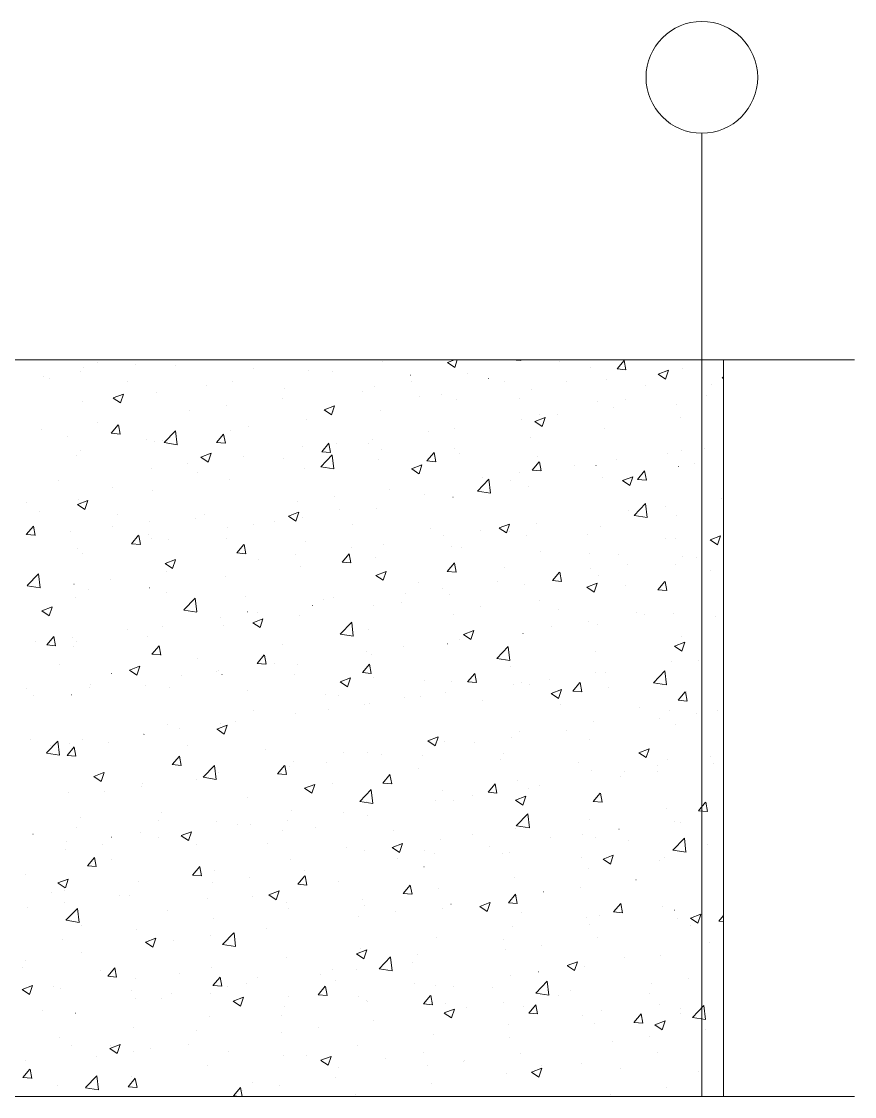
# Model space of a CAD drawing. Header units: centimetres. Extents: x -16179 to 12840, y -10704 to 3856.
# Drawn here: x 9286.9 to 9575.3, y -5198.5 to -4826.5 of the extents above; entities that cross this region are included whole.
import ezdxf

# ---------------------------------------------------------------- set-up
doc = ezdxf.new("R2010")
doc.units = ezdxf.units.CM
doc.header["$MEASUREMENT"] = 0
for name, color, linetype, lineweight in [('A-ANNO-SYMB_Num_Penna__3_Num_Penna__3_Num_Penna__3_Num_Penna__3_Num_Penna__3_Num_Penna__3_Num_Penna__3_Num_Penna__3_Num_Penna__3_Num_Penna__3', 3, 'Continuous', 18), ('A-ELEV-PATT_Num_Penna__8_Num_Penna__8_Num_Penna__8_Num_Penna__8_Num_Penna__8_Num_Penna__8_Num_Penna__8_Num_Penna__8_Num_Penna__8_Num_Penna__8', 8, 'Continuous', 18), ('AA - linee quote_Num_Penna__3_Num_Penna__3_Num_Penna__3_Num_Penna__3_Num_Penna__3_Num_Penna__3_Num_Penna__3_Num_Penna__3_Num_Penna__3_Num_Penna__3', 3, 'Continuous', 18), ('AA - pareti sezionate_Num_Penna__7_Num_Penna__7_Num_Penna__7_Num_Penna__7_Num_Penna__7_Num_Penna__7_Num_Penna__7_Num_Penna__7_Num_Penna__7_Num_Penna__7', 7, 'Continuous', 18), ('AA pareti non sezionate_Num_Penna__2_Num_Penna__2_Num_Penna__2_Num_Penna__2_Num_Penna__2_Num_Penna__2_Num_Penna__2_Num_Penna__2_Num_Penna__2_Num_Penna__2', 2, 'Continuous', 18)]:
    doc.layers.add(name, color=color, linetype=linetype, lineweight=lineweight)

msp = doc.modelspace()

# ---------------------------------------------------------------- linework, layer by layer
at = {"layer": 'A-ANNO-SYMB_Num_Penna__3_Num_Penna__3_Num_Penna__3_Num_Penna__3_Num_Penna__3_Num_Penna__3_Num_Penna__3_Num_Penna__3_Num_Penna__3_Num_Penna__3', "color": 3, "linetype": 'Continuous', "lineweight": 18}
for p, q in [((9529.92, -4943.55), (9529.92, -4943.55)), ((9529.92, -5178.54), (9529.92, -5178.54))]:
    msp.add_line(p, q, dxfattribs=at)
at = {"layer": 'A-ELEV-PATT_Num_Penna__8_Num_Penna__8_Num_Penna__8_Num_Penna__8_Num_Penna__8_Num_Penna__8_Num_Penna__8_Num_Penna__8_Num_Penna__8_Num_Penna__8', "color": 8, "linetype": 'Continuous', "lineweight": 18}
for p, q in [((9308.18, -4946.36), (9308.18, -4946.36)), ((9313.03, -4944.36), (9313.04, -4944.36)), ((9326.43, -4945.27), (9326.43, -4945.27)), ((9340.15, -4945.5), (9340.15, -4945.5)), ((9367.27, -4946.65), (9367.27, -4946.65)), ((9411.74, -4944.19), (9411.75, -4944.19)), ((9434.32, -4944.49), (9436.78, -4943.55)), ((9434.33, -4944.51), (9436.86, -4946.21)), ((9436.87, -4946.21), (9437.76, -4943.55)), ((9456.64, -4943.56), (9456.65, -4943.55)), ((9456.65, -4943.57), (9459.68, -4943.83)), ((9459.72, -4943.85), (9459.67, -4943.55)), ((9473.22, -4944.22), (9473.23, -4944.22)), ((9483.84, -4946.16), (9483.84, -4946.16)), ((9493.08, -4946.75), (9495.53, -4943.83)), ((9493.08, -4946.75), (9496.12, -4947.02)), ((9496.16, -4947.03), (9495.57, -4943.85)), ((9515.64, -4946.66), (9515.64, -4946.66)), ((9294.47, -4949.48), (9294.47, -4949.48)), ((9296.62, -4950.03), (9296.63, -4950.03)), ((9307.19, -4947.81), (9307.19, -4947.81)), ((9386.08, -4947.45), (9386.09, -4947.45)), ((9394.39, -4947.79), (9394.39, -4947.79)), ((9421.5, -4948.94), (9421.51, -4948.94)), ((9441.14, -4948.45), (9441.15, -4948.45)), ((9448.62, -4950.08), (9448.63, -4950.08)), ((9489.25, -4950.47), (9489.26, -4950.47)), ((9507.33, -4948.56), (9510.89, -4947.2)), ((9507.34, -4948.58), (9509.87, -4950.28)), ((9509.87, -4950.28), (9510.9, -4947.21)), ((9529.51, -4949.94), (9529.92, -4949.46)), ((9529.52, -4949.94), (9529.92, -4949.98)), ((9323.74, -4951.18), (9323.75, -4951.18)), ((9350.86, -4952.33), (9350.87, -4952.33)), ((9360, -4951.02), (9360.01, -4951.02)), ((9377.98, -4953.47), (9377.98, -4953.47)), ((9409.18, -4952.66), (9409.19, -4952.66)), ((9421.9, -4950.98), (9421.91, -4950.98)), ((9454.21, -4951.24), (9454.22, -4951.24)), ((9463.59, -4953.72), (9463.6, -4953.72)), ((9475.74, -4951.23), (9475.74, -4951.23)), ((9502.86, -4952.38), (9502.86, -4952.38)), ((9525.63, -4952.22), (9525.64, -4952.22)), ((9318.63, -4956.81), (9322.19, -4955.44)), ((9318.64, -4956.82), (9321.17, -4958.53)), ((9321.18, -4958.53), (9322.21, -4955.46)), ((9333.62, -4954.83), (9333.62, -4954.83)), ((9377.1, -4956.88), (9377.11, -4956.88)), ((9405.1, -4954.62), (9405.1, -4954.62)), ((9424.58, -4956.33), (9424.59, -4956.33)), ((9432.21, -4955.76), (9432.22, -4955.76)), ((9437.51, -4957.3), (9437.51, -4957.3)), ((9459.33, -4956.91), (9459.34, -4956.91)), ((9496.01, -4957.31), (9496.01, -4957.31)), ((9523.9, -4955.83), (9523.9, -4955.83)), ((9307.96, -4958.08), (9307.96, -4958.08)), ((9345.14, -4961.09), (9345.15, -4961.09)), ((9357.86, -4959.41), (9357.87, -4959.41)), ((9391.64, -4960.88), (9395.2, -4959.51)), ((9391.65, -4960.89), (9394.18, -4962.6)), ((9394.18, -4962.6), (9395.21, -4959.53)), ((9394.96, -4961.41), (9394.96, -4961.41)), ((9411.13, -4961.1), (9411.13, -4961.1)), ((9486.45, -4958.05), (9486.46, -4958.05)), ((9491.82, -4960.05), (9491.82, -4960.05)), ((9513.57, -4959.2), (9513.57, -4959.2)), ((9313.06, -4965.31), (9313.07, -4965.31)), ((9385.47, -4964.36), (9385.47, -4964.36)), ((9459.86, -4964.26), (9459.86, -4964.26)), ((9464.65, -4964.95), (9468.2, -4963.58)), ((9464.66, -4964.96), (9467.18, -4966.67)), ((9466.38, -4962.39), (9466.39, -4962.39)), ((9467.19, -4966.66), (9468.22, -4963.6)), ((9472.58, -4962.59), (9472.58, -4962.59)), ((9515.02, -4963.57), (9515.02, -4963.57)), ((9293.82, -4967.84), (9293.83, -4967.84)), ((9317.94, -4969.02), (9320.39, -4966.1)), ((9317.95, -4969.03), (9320.99, -4969.29)), ((9321.02, -4969.31), (9320.44, -4966.12)), ((9336.29, -4972.25), (9340.25, -4968.12)), ((9340.81, -4972.96), (9340.25, -4968.13)), ((9359.38, -4967.93), (9359.39, -4967.93)), ((9365.33, -4966.5), (9365.34, -4966.5)), ((9427.78, -4968.48), (9427.78, -4968.48)), ((9436.76, -4967.48), (9436.76, -4967.48)), ((9488.63, -4967.38), (9488.64, -4967.38)), ((9302.92, -4970.18), (9302.93, -4970.18)), ((9330.04, -4971.32), (9330.05, -4971.32)), ((9333, -4971.74), (9333, -4971.74)), ((9335.71, -4971.58), (9335.71, -4971.58)), ((9336.3, -4972.26), (9340.82, -4972.96)), ((9354.38, -4972.21), (9356.83, -4969.29)), ((9354.39, -4972.21), (9357.42, -4972.48)), ((9357.46, -4972.49), (9356.87, -4969.31)), ((9357.16, -4972.47), (9357.17, -4972.47)), ((9390.82, -4975.4), (9393.26, -4972.48)), ((9393.9, -4975.68), (9393.31, -4972.5)), ((9395.82, -4972.69), (9395.82, -4972.69)), ((9407.13, -4972.57), (9407.14, -4972.57)), ((9408.54, -4971.02), (9408.54, -4971.02)), ((9462.97, -4970.63), (9462.98, -4970.63)), ((9307.34, -4974.99), (9307.34, -4974.99)), ((9348.96, -4977.26), (9352.51, -4975.9)), ((9351.5, -4978.98), (9352.53, -4975.91)), ((9384.28, -4973.62), (9384.28, -4973.62)), ((9390.51, -4980.65), (9394.46, -4976.53)), ((9390.82, -4975.4), (9393.86, -4975.67)), ((9395.03, -4981.37), (9394.47, -4976.54)), ((9411.4, -4974.76), (9411.4, -4974.76)), ((9427.25, -4978.59), (9429.7, -4975.67)), ((9430.34, -4978.87), (9429.75, -4975.68)), ((9436.89, -4974.21), (9436.9, -4974.21)), ((9438.52, -4975.91), (9438.52, -4975.91)), ((9510.54, -4975.87), (9510.54, -4975.87)), ((9515.41, -4975.09), (9515.41, -4975.09)), ((9523.25, -4974.19), (9523.26, -4974.19)), ((9306.08, -4976.67), (9306.09, -4976.67)), ((9344.5, -4979.45), (9344.5, -4979.45)), ((9348.97, -4977.28), (9351.49, -4978.98)), ((9363.74, -4976.92), (9363.74, -4976.92)), ((9377.51, -4977.65), (9377.51, -4977.65)), ((9410.51, -4978.02), (9410.51, -4978.02)), ((9421.96, -4981.33), (9425.52, -4979.97)), ((9424.51, -4983.05), (9425.54, -4979.98)), ((9427.26, -4978.59), (9430.3, -4978.86)), ((9463.69, -4981.77), (9466.14, -4978.85)), ((9465.63, -4977.05), (9465.64, -4977.05)), ((9466.77, -4982.06), (9466.18, -4978.87)), ((9478.45, -4980.09), (9478.46, -4980.09)), ((9485.78, -4980.17), (9485.79, -4980.17)), ((9492.75, -4978.2), (9492.76, -4978.2)), ((9519.87, -4979.34), (9519.87, -4979.34)), ((9331.78, -4981.12), (9331.79, -4981.12)), ((9347.88, -4982.74), (9347.88, -4982.74)), ((9384.85, -4981.27), (9384.85, -4981.27)), ((9390.52, -4980.67), (9395.03, -4981.37)), ((9421.97, -4981.35), (9424.5, -4983.05)), ((9459.21, -4982.62), (9459.22, -4982.62)), ((9463.7, -4981.78), (9466.73, -4982.04)), ((9500.13, -4984.96), (9502.58, -4982.04)), ((9503.21, -4985.25), (9502.62, -4982.06)), ((9514.4, -4980.48), (9514.41, -4980.48)), ((9299.7, -4985.35), (9299.7, -4985.35)), ((9358.77, -4984.84), (9358.77, -4984.84)), ((9444.72, -4989.06), (9448.68, -4984.94)), ((9446.5, -4984.3), (9446.5, -4984.3)), ((9449.24, -4989.78), (9448.68, -4984.95)), ((9456.16, -4985.26), (9456.16, -4985.26)), ((9462.36, -4987.54), (9462.36, -4987.54)), ((9488.02, -4984.29), (9488.02, -4984.29)), ((9494.97, -4985.4), (9498.53, -4984.03)), ((9494.98, -4985.41), (9497.51, -4987.12)), ((9497.51, -4987.12), (9498.54, -4984.05)), ((9500.13, -4984.97), (9503.17, -4985.23)), ((9318.25, -4987.82), (9318.26, -4987.82)), ((9332.38, -4988.65), (9332.39, -4988.65)), ((9395.17, -4991.05), (9395.18, -4991.05)), ((9414.41, -4988.52), (9414.42, -4988.52)), ((9426.53, -4990.34), (9426.54, -4990.34)), ((9436.27, -4991.12), (9436.28, -4991.12)), ((9444.73, -4989.08), (9449.25, -4989.78)), ((9288.63, -4992.91), (9288.63, -4992.91)), ((9306.27, -4993.65), (9309.83, -4992.28)), ((9306.28, -4993.66), (9308.81, -4995.37)), ((9306.72, -4991.9), (9306.73, -4991.9)), ((9308.82, -4995.37), (9309.85, -4992.3)), ((9382.46, -4992.73), (9382.46, -4992.73)), ((9409.89, -4994.93), (9409.89, -4994.93)), ((9498.94, -4997.47), (9502.9, -4993.35)), ((9503.46, -4998.18), (9502.9, -4993.36)), ((9509.89, -4994.23), (9509.89, -4994.23)), ((9529.13, -4991.69), (9529.13, -4991.69)), ((9293.03, -4996.14), (9293.04, -4996.14)), ((9320.15, -4997.28), (9320.16, -4997.28)), ((9347.27, -4998.43), (9347.27, -4998.43)), ((9350.37, -4996.95), (9350.38, -4996.95)), ((9379.28, -4997.72), (9382.84, -4996.35)), ((9379.29, -4997.73), (9381.82, -4999.43)), ((9381.82, -4999.43), (9382.85, -4996.36)), ((9384.23, -4998.18), (9384.24, -4998.18)), ((9396.91, -4995.43), (9396.91, -4995.43)), ((9497.17, -4995.9), (9497.18, -4995.9)), ((9498.95, -4997.49), (9503.47, -4998.19)), ((9513.78, -4997.39), (9513.79, -4997.39)), ((9288.55, -5004.05), (9291, -5001.13)), ((9291.64, -5004.33), (9291.05, -5001.14)), ((9318.42, -5001.16), (9318.42, -5001.16)), ((9331.13, -4999.48), (9331.14, -4999.48)), ((9358.15, -5001.76), (9358.15, -5001.76)), ((9367.28, -5000.51), (9367.29, -5000.51)), ((9374.39, -4999.57), (9374.39, -4999.57)), ((9401.5, -5000.72), (9401.51, -5000.72)), ((9428.62, -5001.87), (9428.63, -5001.87)), ((9452.29, -5001.78), (9455.84, -5000.42)), ((9452.3, -5001.8), (9454.82, -5003.5)), ((9454.83, -5003.5), (9455.86, -5000.43)), ((9465.09, -5000.13), (9465.09, -5000.13)), ((9487.4, -5001.2), (9487.4, -5001.2)), ((9288.56, -5004.05), (9291.6, -5004.32)), ((9303.74, -5002.96), (9303.75, -5002.96)), ((9324.99, -5007.23), (9327.44, -5004.31)), ((9328.07, -5007.52), (9327.49, -5004.33)), ((9330.86, -5004.11), (9330.87, -5004.11)), ((9331.76, -5005.56), (9331.77, -5005.56)), ((9337.65, -5005.6), (9337.66, -5005.6)), ((9357.98, -5005.25), (9357.98, -5005.25)), ((9433.13, -5004.33), (9433.14, -5004.33)), ((9445.85, -5002.66), (9445.85, -5002.66)), ((9455.74, -5003.01), (9455.75, -5003.01)), ((9461.74, -5004.45), (9461.74, -5004.45)), ((9482.86, -5004.16), (9482.86, -5004.16)), ((9509.98, -5005.3), (9509.98, -5005.3)), ((9513.31, -5005.4), (9513.32, -5005.4)), ((9525.29, -5005.85), (9528.85, -5004.49)), ((9525.3, -5005.87), (9527.83, -5007.57)), ((9527.84, -5007.57), (9528.87, -5004.5)), ((9306.1, -5008.82), (9306.11, -5008.82)), ((9325, -5007.24), (9328.03, -5007.5)), ((9361.43, -5010.42), (9363.88, -5007.5)), ((9364.51, -5010.7), (9363.92, -5007.52)), ((9385.1, -5006.4), (9385.1, -5006.4)), ((9401.05, -5008.56), (9401.05, -5008.56)), ((9412.22, -5007.54), (9412.22, -5007.54)), ((9435.66, -5008.03), (9435.66, -5008.03)), ((9439.33, -5008.69), (9439.34, -5008.69)), ((9466.45, -5009.83), (9466.46, -5009.83)), ((9308.03, -5010.68), (9308.03, -5010.68)), ((9336.6, -5014.1), (9340.15, -5012.74)), ((9339.14, -5015.82), (9340.17, -5012.75)), ((9361.43, -5010.43), (9364.47, -5010.69)), ((9369.09, -5012.76), (9369.1, -5012.76)), ((9381.81, -5011.09), (9381.81, -5011.09)), ((9397.86, -5013.61), (9400.31, -5010.69)), ((9397.87, -5013.61), (9400.91, -5013.88)), ((9400.95, -5013.89), (9400.36, -5010.71)), ((9409.27, -5011.84), (9409.28, -5011.84)), ((9483.69, -5010.48), (9483.69, -5010.48)), ((9493.57, -5010.98), (9493.58, -5010.98)), ((9515.76, -5011.73), (9515.77, -5011.73)), ((9520.69, -5012.13), (9520.69, -5012.13)), ((9336.61, -5014.11), (9339.13, -5015.82)), ((9337.01, -5016.99), (9337.01, -5016.99)), ((9383.61, -5015.09), (9383.62, -5015.09)), ((9409.6, -5018.17), (9413.16, -5016.8)), ((9412.15, -5019.89), (9413.18, -5016.82)), ((9434.3, -5016.8), (9436.75, -5013.88)), ((9434.31, -5016.8), (9437.34, -5017.07)), ((9437.38, -5017.08), (9436.8, -5013.9)), ((9454.06, -5015.57), (9454.07, -5015.57)), ((9470.74, -5019.98), (9473.19, -5017.07)), ((9473.82, -5020.27), (9473.23, -5017.08)), ((9483.81, -5015.94), (9483.81, -5015.94)), ((9496.52, -5014.26), (9496.53, -5014.26)), ((9513.17, -5014.3), (9513.17, -5014.3)), ((9525.48, -5016.55), (9525.49, -5016.55)), ((9288.81, -5021.73), (9292.77, -5017.61)), ((9293.33, -5022.44), (9292.77, -5017.62)), ((9317.77, -5019.52), (9317.77, -5019.52)), ((9357.53, -5018.67), (9357.53, -5018.67)), ((9409.61, -5018.18), (9412.14, -5019.89)), ((9424.43, -5020.65), (9424.44, -5020.65)), ((9451.72, -5020.16), (9451.73, -5020.16)), ((9470.74, -5019.99), (9473.78, -5020.26)), ((9482.61, -5022.24), (9486.17, -5020.87)), ((9485.15, -5023.96), (9486.18, -5020.89)), ((9486.78, -5018.11), (9486.79, -5018.11)), ((9507.17, -5023.17), (9509.62, -5020.25)), ((9510.26, -5023.46), (9509.67, -5020.27)), ((9288.82, -5021.75), (9293.34, -5022.45)), ((9305.05, -5021.19), (9305.06, -5021.19)), ((9310.04, -5023.1), (9310.05, -5023.1)), ((9331.14, -5022.47), (9331.15, -5022.47)), ((9337.16, -5024.25), (9337.17, -5024.25)), ((9419.77, -5024.37), (9419.77, -5024.37)), ((9432.48, -5022.69), (9432.49, -5022.69)), ((9461.12, -5021.36), (9461.13, -5021.36)), ((9482.62, -5022.25), (9485.15, -5023.96)), ((9495.86, -5021.64), (9495.86, -5021.64)), ((9507.18, -5023.18), (9510.22, -5023.44)), ((9305.49, -5025.73), (9305.49, -5025.73)), ((9343.03, -5030.14), (9346.98, -5026.02)), ((9347.55, -5030.85), (9346.99, -5026.03)), ((9364.28, -5025.4), (9364.28, -5025.4)), ((9387.68, -5028.59), (9387.69, -5028.59)), ((9391.4, -5026.54), (9391.4, -5026.54)), ((9394.81, -5025.74), (9394.81, -5025.74)), ((9418.52, -5027.69), (9418.52, -5027.69)), ((9435.04, -5024.94), (9435.04, -5024.94)), ((9466.23, -5026.72), (9466.24, -5026.72)), ((9293.91, -5030.49), (9297.47, -5029.12)), ((9293.92, -5030.5), (9296.45, -5032.2)), ((9296.46, -5032.2), (9297.49, -5029.13)), ((9343.04, -5030.16), (9347.55, -5030.86)), ((9365.18, -5030.82), (9365.19, -5030.82)), ((9368.45, -5031.13), (9368.45, -5031.13)), ((9382.99, -5032), (9383, -5032)), ((9408.65, -5028.75), (9408.66, -5028.75)), ((9436.61, -5031.81), (9436.61, -5031.81)), ((9445.63, -5028.83), (9445.64, -5028.83)), ((9472.75, -5029.98), (9472.76, -5029.98)), ((9499.87, -5031.12), (9499.88, -5031.12)), ((9502.4, -5031.77), (9502.41, -5031.77)), ((9512.55, -5031.21), (9512.55, -5031.21)), ((9526.99, -5032.27), (9526.99, -5032.27)), ((9335.56, -5035.91), (9335.56, -5035.91)), ((9355.73, -5032.8), (9355.73, -5032.8)), ((9356.91, -5035.58), (9356.92, -5035.58)), ((9366.92, -5034.55), (9370.48, -5033.19)), ((9366.93, -5034.57), (9369.46, -5036.27)), ((9369.46, -5036.27), (9370.49, -5033.2)), ((9397.24, -5038.55), (9401.2, -5034.42)), ((9401.76, -5039.26), (9401.2, -5034.44)), ((9470.44, -5035.97), (9470.45, -5035.97)), ((9483.16, -5034.3), (9483.17, -5034.3)), ((9486.16, -5035.02), (9486.17, -5035.02)), ((9295.6, -5042.26), (9298.05, -5039.34)), ((9298.68, -5042.54), (9298.1, -5039.36)), ((9304.41, -5039.56), (9304.41, -5039.56)), ((9323.65, -5037.02), (9323.65, -5037.02)), ((9330.53, -5039.39), (9330.53, -5039.39)), ((9397.25, -5038.56), (9401.77, -5039.27)), ((9406.98, -5036.89), (9406.99, -5036.89)), ((9439.93, -5038.62), (9443.48, -5037.26)), ((9439.94, -5038.64), (9442.46, -5040.34)), ((9442.47, -5040.34), (9443.5, -5037.27)), ((9460.5, -5038.27), (9460.51, -5038.27)), ((9515.26, -5039.41), (9515.26, -5039.41)), ((9291.69, -5041.23), (9291.69, -5041.23)), ((9295.61, -5042.26), (9298.65, -5042.53)), ((9304.87, -5042.64), (9304.87, -5042.64)), ((9305.93, -5040.99), (9305.94, -5040.99)), ((9332.04, -5045.44), (9334.49, -5042.53)), ((9335.12, -5045.73), (9334.53, -5042.54)), ((9377.36, -5041.98), (9377.36, -5041.98)), ((9419.12, -5042.73), (9419.13, -5042.73)), ((9434.42, -5041.85), (9434.43, -5041.85)), ((9438.36, -5040.2), (9438.37, -5040.2)), ((9451.46, -5046.96), (9455.42, -5042.83)), ((9455.98, -5047.67), (9455.42, -5042.85)), ((9512.93, -5042.69), (9516.49, -5041.33)), ((9512.94, -5042.7), (9515.47, -5044.41)), ((9515.47, -5044.41), (9516.5, -5041.34)), ((9332.05, -5045.45), (9335.08, -5045.72)), ((9347.73, -5047.06), (9347.73, -5047.06)), ((9368.48, -5048.63), (9370.92, -5045.71)), ((9371.56, -5048.92), (9370.97, -5045.73)), ((9406.4, -5044.41), (9406.41, -5044.41)), ((9408.04, -5045.66), (9408.04, -5045.66)), ((9451.47, -5046.97), (9455.99, -5047.67)), ((9485.63, -5044.5), (9485.64, -5044.5)), ((9300.15, -5049.06), (9300.16, -5049.06)), ((9324.24, -5050.94), (9327.79, -5049.57)), ((9326.78, -5052.66), (9327.81, -5049.59)), ((9327.27, -5050.21), (9327.27, -5050.21)), ((9368.48, -5048.64), (9371.52, -5048.9)), ((9374.32, -5048.63), (9374.33, -5048.63)), ((9382.38, -5048.91), (9382.38, -5048.91)), ((9404.91, -5051.82), (9407.36, -5048.9)), ((9407.99, -5052.1), (9407.41, -5048.92)), ((9456.01, -5049.59), (9456.01, -5049.59)), ((9511.93, -5048.12), (9511.94, -5048.12)), ((9521.12, -5047.58), (9521.12, -5047.58)), ((9318.1, -5052.15), (9318.11, -5052.15)), ((9324.25, -5050.95), (9326.77, -5052.66)), ((9342.36, -5052.84), (9342.37, -5052.84)), ((9354.39, -5051.35), (9354.39, -5051.35)), ((9355.08, -5051.16), (9355.09, -5051.16)), ((9356.29, -5052.49), (9356.3, -5052.49)), ((9381.51, -5052.5), (9381.51, -5052.5)), ((9397.24, -5055.01), (9400.8, -5053.64)), ((9399.79, -5056.72), (9400.82, -5053.65)), ((9404.92, -5051.83), (9407.96, -5052.09)), ((9408.62, -5053.65), (9408.63, -5053.65)), ((9441.35, -5055.01), (9443.8, -5052.09)), ((9444.43, -5055.29), (9443.84, -5052.11)), ((9469.8, -5054.34), (9469.8, -5054.34)), ((9485.55, -5051.93), (9485.55, -5051.93)), ((9489.04, -5051.8), (9489.04, -5051.8)), ((9505.67, -5055.37), (9509.63, -5051.24)), ((9510.19, -5056.08), (9509.63, -5051.25)), ((9288.48, -5057.23), (9288.48, -5057.23)), ((9310.28, -5057.06), (9310.29, -5057.06)), ((9310.86, -5055.89), (9310.87, -5055.89)), ((9329.91, -5056.3), (9329.91, -5056.3)), ((9337.98, -5057.03), (9337.99, -5057.03)), ((9365.1, -5058.18), (9365.1, -5058.18)), ((9397.25, -5055.02), (9399.78, -5056.72)), ((9426.38, -5054.67), (9426.39, -5054.67)), ((9435.74, -5054.79), (9435.75, -5054.79)), ((9441.36, -5055.01), (9444.39, -5055.28)), ((9457.08, -5056.01), (9457.08, -5056.01)), ((9459.89, -5055.18), (9459.89, -5055.18)), ((9462.86, -5055.94), (9462.87, -5055.94)), ((9470.25, -5059.08), (9473.8, -5057.71)), ((9472.79, -5060.79), (9473.82, -5057.72)), ((9477.79, -5058.2), (9480.24, -5055.28)), ((9477.79, -5058.2), (9480.83, -5058.47)), ((9480.87, -5058.48), (9480.28, -5055.3)), ((9489.98, -5057.08), (9489.98, -5057.08)), ((9505.68, -5055.38), (9510.2, -5056.08)), ((9517.1, -5058.23), (9517.1, -5058.23)), ((9291.04, -5059.59), (9291.05, -5059.59)), ((9304.25, -5059.55), (9304.26, -5059.55)), ((9392.22, -5059.32), (9392.22, -5059.32)), ((9396.76, -5059.76), (9396.76, -5059.76)), ((9419.33, -5060.47), (9419.34, -5060.47)), ((9425, -5060.23), (9425, -5060.23)), ((9433.8, -5058.76), (9433.81, -5058.76)), ((9446.45, -5061.62), (9446.46, -5061.62)), ((9470.26, -5059.09), (9472.79, -5060.79)), ((9514.22, -5061.38), (9516.67, -5058.46)), ((9514.23, -5061.39), (9517.27, -5061.65)), ((9517.31, -5061.67), (9516.72, -5058.48)), ((9367.13, -5064.84), (9367.14, -5064.84)), ((9393.04, -5064.44), (9393.04, -5064.44)), ((9405.76, -5062.77), (9405.76, -5062.77)), ((9407.42, -5062.57), (9407.42, -5062.57)), ((9473.57, -5062.76), (9473.58, -5062.76)), ((9500.69, -5063.91), (9500.69, -5063.91)), ((9511.31, -5065.03), (9511.32, -5065.03)), ((9527.81, -5065.05), (9527.81, -5065.05)), ((9355.68, -5069.4), (9355.68, -5069.4)), ((9360.96, -5068.67), (9360.96, -5068.67)), ((9381.76, -5065.82), (9381.76, -5065.82)), ((9484.93, -5068.84), (9484.93, -5068.84)), ((9507.76, -5067.62), (9507.76, -5067.62)), ((9520.47, -5065.94), (9520.48, -5065.94)), ((9329, -5072.87), (9329.01, -5072.87)), ((9329.29, -5073.21), (9329.3, -5073.21)), ((9337.5, -5069.93), (9337.51, -5069.93)), ((9341.72, -5071.2), (9341.72, -5071.2)), ((9354.56, -5071.39), (9358.12, -5070.03)), ((9354.57, -5071.41), (9357.1, -5073.11)), ((9357.1, -5073.11), (9358.13, -5070.04)), ((9459.27, -5072.1), (9459.27, -5072.1)), ((9475.67, -5071.84), (9475.68, -5071.84)), ((9513.16, -5069.73), (9513.17, -5069.73)), ((9290.04, -5074.89), (9290.05, -5074.89)), ((9295.55, -5079.63), (9299.5, -5075.5)), ((9300.07, -5080.34), (9299.5, -5075.51)), ((9303.63, -5076.46), (9303.64, -5076.46)), ((9307.88, -5075.01), (9307.88, -5075.01)), ((9317.16, -5076.03), (9317.17, -5076.03)), ((9427.56, -5075.46), (9431.12, -5074.09)), ((9427.58, -5075.47), (9430.1, -5077.18)), ((9430.11, -5077.18), (9431.14, -5074.11)), ((9433.19, -5075.67), (9433.19, -5075.67)), ((9443.72, -5076.05), (9443.72, -5076.05)), ((9456.43, -5074.37), (9456.44, -5074.37)), ((9483.54, -5074.81), (9483.54, -5074.81)), ((9295.55, -5079.64), (9300.07, -5080.34)), ((9296.92, -5077.1), (9296.92, -5077.1)), ((9302.65, -5080.47), (9305.1, -5077.55)), ((9302.66, -5080.47), (9305.69, -5080.74)), ((9305.73, -5080.75), (9305.15, -5077.57)), ((9344.28, -5077.18), (9344.29, -5077.18)), ((9371.4, -5078.32), (9371.4, -5078.32)), ((9398.52, -5079.47), (9398.52, -5079.47)), ((9406.8, -5079.48), (9406.81, -5079.48)), ((9411.63, -5080.27), (9411.64, -5080.27)), ((9425.64, -5080.61), (9425.64, -5080.61)), ((9453.91, -5079.9), (9453.92, -5079.9)), ((9500.57, -5079.53), (9504.13, -5078.16)), ((9500.58, -5079.54), (9503.11, -5081.25)), ((9503.11, -5081.25), (9504.14, -5078.18)), ((9339.09, -5083.66), (9341.54, -5080.74)), ((9339.09, -5083.66), (9342.13, -5083.93)), ((9342.17, -5083.94), (9341.58, -5080.75)), ((9349.76, -5088.03), (9353.72, -5083.91)), ((9354.28, -5088.75), (9353.72, -5083.92)), ((9375.52, -5086.84), (9377.97, -5083.92)), ((9378.61, -5087.13), (9378.02, -5083.94)), ((9381.14, -5082.73), (9381.15, -5082.73)), ((9392.39, -5082.8), (9392.4, -5082.8)), ((9452.75, -5081.76), (9452.76, -5081.76)), ((9479.87, -5082.91), (9479.88, -5082.91)), ((9506.99, -5084.05), (9506.99, -5084.05)), ((9510.69, -5081.95), (9510.7, -5081.95)), ((9525.34, -5080.88), (9525.34, -5080.88)), ((9526.35, -5083.44), (9526.35, -5083.44)), ((9311.88, -5087.78), (9315.43, -5086.41)), ((9311.89, -5087.79), (9314.41, -5089.49)), ((9314.42, -5089.49), (9315.45, -5086.42)), ((9349.77, -5088.05), (9354.29, -5088.75)), ((9355.06, -5086.31), (9355.06, -5086.31)), ((9375.53, -5086.85), (9378.57, -5087.11)), ((9379.68, -5084.48), (9379.68, -5084.48)), ((9411.96, -5090.03), (9414.41, -5087.11)), ((9415.04, -5090.32), (9414.46, -5087.13)), ((9424.29, -5084.98), (9424.29, -5084.98)), ((9484.31, -5085.75), (9484.32, -5085.75)), ((9494.39, -5087.65), (9494.4, -5087.65)), ((9495.71, -5085.96), (9495.71, -5085.96)), ((9507.11, -5085.98), (9507.11, -5085.98)), ((9328.35, -5091.23), (9328.36, -5091.23)), ((9328.67, -5090.12), (9328.68, -5090.12)), ((9347.59, -5088.7), (9347.6, -5088.7)), ((9384.88, -5091.84), (9388.44, -5090.48)), ((9387.42, -5093.56), (9388.45, -5090.49)), ((9394.66, -5090.07), (9394.66, -5090.07)), ((9411.97, -5090.04), (9415, -5090.3)), ((9448.4, -5093.22), (9450.85, -5090.3)), ((9451.48, -5093.5), (9450.89, -5090.32)), ((9458.65, -5089.01), (9458.66, -5089.01)), ((9466.08, -5091.05), (9466.09, -5091.05)), ((9303.01, -5093.37), (9303.02, -5093.37)), ((9315.64, -5092.91), (9315.64, -5092.91)), ((9365.03, -5095.15), (9365.04, -5095.15)), ((9384.89, -5091.86), (9387.42, -5093.56)), ((9403.98, -5096.44), (9407.93, -5092.32)), ((9408.5, -5097.15), (9407.94, -5092.33)), ((9432.57, -5092.58), (9432.57, -5092.58)), ((9443.07, -5094.41), (9443.07, -5094.41)), ((9448.4, -5093.22), (9451.44, -5093.49)), ((9457.89, -5095.91), (9461.44, -5094.55)), ((9460.43, -5097.63), (9461.46, -5094.56)), ((9462.31, -5091.88), (9462.31, -5091.88)), ((9484.84, -5096.41), (9487.28, -5093.49)), ((9487.92, -5096.69), (9487.33, -5093.51)), ((9403.99, -5096.46), (9408.5, -5097.16)), ((9406.18, -5096.39), (9406.19, -5096.39)), ((9430.35, -5096.08), (9430.36, -5096.08)), ((9436.46, -5096.14), (9436.46, -5096.14)), ((9457.9, -5095.93), (9460.43, -5097.63)), ((9484.84, -5096.41), (9487.88, -5096.68)), ((9510.08, -5098.86), (9510.08, -5098.86)), ((9521.27, -5099.59), (9523.72, -5096.68)), ((9524.35, -5099.88), (9523.77, -5096.7)), ((9307.27, -5101.99), (9307.28, -5101.99)), ((9335.41, -5100.24), (9335.41, -5100.24)), ((9379.03, -5102.84), (9379.03, -5102.84)), ((9380.52, -5099.64), (9380.53, -5099.64)), ((9398.27, -5100.31), (9398.27, -5100.31)), ((9406.83, -5101.22), (9406.84, -5101.22)), ((9458.19, -5104.85), (9462.15, -5100.73)), ((9462.71, -5105.56), (9462.15, -5100.74)), ((9483.69, -5102.67), (9483.7, -5102.67)), ((9521.28, -5099.6), (9524.31, -5099.87)), ((9305.78, -5105.32), (9305.79, -5105.32)), ((9334.39, -5103.14), (9334.39, -5103.14)), ((9354.44, -5103.22), (9354.45, -5103.22)), ((9361.51, -5104.28), (9361.51, -5104.28)), ((9366.31, -5104.51), (9366.32, -5104.51)), ((9377.21, -5106.31), (9377.21, -5106.31)), ((9388.62, -5105.43), (9388.63, -5105.43)), ((9415.74, -5106.57), (9415.75, -5106.57)), ((9458.03, -5105.92), (9458.04, -5105.92)), ((9458.2, -5104.87), (9462.72, -5105.57)), ((9493.74, -5106.01), (9493.75, -5106.01)), ((9512.98, -5103.48), (9512.99, -5103.48)), ((9515.11, -5103.74), (9515.12, -5103.74)), ((9290.86, -5107.67), (9290.87, -5107.67)), ((9302.4, -5110.28), (9302.4, -5110.28)), ((9317.98, -5108.81), (9317.99, -5108.81)), ((9328.06, -5107.03), (9328.06, -5107.03)), ((9334.23, -5108.74), (9334.23, -5108.74)), ((9342.2, -5108.23), (9345.76, -5106.86)), ((9342.21, -5108.24), (9344.74, -5109.95)), ((9344.74, -5109.95), (9345.77, -5106.88)), ((9345.1, -5109.96), (9345.1, -5109.96)), ((9431.95, -5109.49), (9431.96, -5109.49)), ((9442.86, -5107.72), (9442.87, -5107.72)), ((9469.98, -5108.86), (9469.98, -5108.86)), ((9481.03, -5107.69), (9481.03, -5107.69)), ((9485.48, -5108.83), (9485.49, -5108.83)), ((9497.1, -5110.01), (9497.1, -5110.01)), ((9512.41, -5113.26), (9516.37, -5109.14)), ((9516.93, -5113.97), (9516.37, -5109.15)), ((9302.27, -5112.94), (9302.28, -5112.94)), ((9314.99, -5111.27), (9314.99, -5111.27)), ((9347.58, -5111.39), (9347.59, -5111.39)), ((9372.22, -5111.11), (9372.22, -5111.11)), ((9399.34, -5112.25), (9399.34, -5112.25)), ((9405.57, -5113.3), (9405.57, -5113.3)), ((9415.2, -5112.3), (9418.76, -5110.93)), ((9415.22, -5112.31), (9417.74, -5114.02)), ((9417.75, -5114.02), (9418.78, -5110.95)), ((9426.45, -5113.4), (9426.46, -5113.4)), ((9448.94, -5111.91), (9448.95, -5111.91)), ((9455.86, -5113.91), (9455.86, -5113.91)), ((9512.42, -5113.28), (9516.94, -5113.98)), ((9524.22, -5111.16), (9524.22, -5111.16)), ((9309.7, -5118.68), (9312.15, -5115.76)), ((9312.78, -5118.96), (9312.19, -5115.78)), ((9317.95, -5116.48), (9317.96, -5116.48)), ((9379.91, -5116.56), (9379.91, -5116.56)), ((9416.99, -5116.12), (9416.99, -5116.12)), ((9429.7, -5114.44), (9429.71, -5114.44)), ((9453.57, -5114.54), (9453.58, -5114.54)), ((9480.69, -5115.69), (9480.7, -5115.69)), ((9488.21, -5116.37), (9491.77, -5115)), ((9488.22, -5116.38), (9490.75, -5118.08)), ((9490.75, -5118.08), (9491.78, -5115.01)), ((9507.81, -5116.83), (9507.81, -5116.83)), ((9509.46, -5115.77), (9509.46, -5115.77)), ((9288.33, -5121.56), (9288.33, -5121.56)), ((9309.71, -5118.68), (9312.74, -5118.95)), ((9346.14, -5121.87), (9348.59, -5118.95)), ((9349.22, -5122.15), (9348.63, -5118.97)), ((9353.82, -5120.13), (9353.83, -5120.13)), ((9384.9, -5120.34), (9384.91, -5120.34)), ((9426.23, -5119), (9426.24, -5119)), ((9483.07, -5119.58), (9483.08, -5119.58)), ((9299.51, -5124.61), (9303.07, -5123.25)), ((9299.53, -5124.63), (9302.05, -5126.33)), ((9302.06, -5126.33), (9303.09, -5123.26)), ((9327.44, -5123.94), (9327.44, -5123.94)), ((9346.14, -5121.87), (9349.18, -5122.14)), ((9352.95, -5124.55), (9352.95, -5124.55)), ((9365.67, -5122.88), (9365.67, -5122.88)), ((9382.57, -5125.05), (9385.02, -5122.14)), ((9382.58, -5125.06), (9385.62, -5125.33)), ((9385.65, -5125.34), (9385.07, -5122.15)), ((9396.61, -5124.08), (9396.61, -5124.08)), ((9457.42, -5122.83), (9457.42, -5122.83)), ((9499.62, -5123.52), (9499.63, -5123.52)), ((9297.16, -5127.81), (9297.17, -5127.81)), ((9301.78, -5127.19), (9301.78, -5127.19)), ((9320.87, -5128.77), (9320.87, -5128.77)), ((9324.28, -5128.96), (9324.29, -5128.96)), ((9372.52, -5128.68), (9376.08, -5127.32)), ((9372.53, -5128.7), (9375.06, -5130.4)), ((9375.06, -5130.4), (9376.09, -5127.33)), ((9419.01, -5128.24), (9421.46, -5125.32)), ((9419.02, -5128.25), (9422.05, -5128.51)), ((9422.09, -5128.53), (9421.5, -5125.34)), ((9431.33, -5126.41), (9431.34, -5126.41)), ((9455.45, -5131.43), (9457.9, -5128.51)), ((9458.53, -5131.71), (9457.94, -5128.53)), ((9467.66, -5127.72), (9467.67, -5127.72)), ((9480.38, -5126.05), (9480.39, -5126.05)), ((9301.63, -5131.31), (9301.63, -5131.31)), ((9351.4, -5130.1), (9351.41, -5130.1)), ((9366.98, -5129.17), (9366.99, -5129.17)), ((9378.52, -5131.25), (9378.52, -5131.25)), ((9404.95, -5130.21), (9404.95, -5130.21)), ((9405.64, -5132.4), (9405.64, -5132.4)), ((9435.58, -5131.95), (9435.59, -5131.95)), ((9445.53, -5132.75), (9449.08, -5131.39)), ((9448.07, -5134.47), (9449.1, -5131.4)), ((9455.45, -5131.44), (9458.49, -5131.7)), ((9491.88, -5134.62), (9494.33, -5131.7)), ((9494.97, -5134.9), (9494.38, -5131.72)), ((9508.84, -5132.68), (9508.85, -5132.68)), ((9288.91, -5132.98), (9288.91, -5132.98)), ((9302.28, -5137.52), (9306.24, -5133.4)), ((9306.8, -5138.23), (9306.24, -5133.41)), ((9337.36, -5134.25), (9337.36, -5134.25)), ((9379.29, -5133.47), (9379.29, -5133.47)), ((9403.62, -5136.15), (9403.63, -5136.15)), ((9416.34, -5134.48), (9416.35, -5134.48)), ((9432.75, -5133.54), (9432.76, -5133.54)), ((9445.54, -5132.76), (9448.07, -5134.47)), ((9459.87, -5134.69), (9459.88, -5134.69)), ((9486.99, -5135.83), (9487, -5135.83)), ((9491.89, -5134.62), (9494.93, -5134.89)), ((9513.01, -5134.05), (9513.02, -5134.05)), ((9518.53, -5136.82), (9522.09, -5135.45)), ((9521.08, -5138.54), (9522.11, -5135.47)), ((9528.32, -5137.81), (9529.92, -5135.9)), ((9302.29, -5137.53), (9306.81, -5138.24)), ((9307.73, -5139.34), (9307.73, -5139.34)), ((9353.21, -5137.04), (9353.21, -5137.04)), ((9456.8, -5139.74), (9456.8, -5139.74)), ((9482.46, -5136.49), (9482.46, -5136.49)), ((9483.39, -5139.14), (9483.39, -5139.14)), ((9514.11, -5136.98), (9514.11, -5136.98)), ((9518.34, -5139.33), (9518.34, -5139.33)), ((9518.54, -5136.83), (9521.07, -5138.54)), ((9528.33, -5137.81), (9529.92, -5137.95)), ((9326.82, -5140.85), (9326.83, -5140.85)), ((9329.84, -5145.07), (9333.39, -5143.7)), ((9332.38, -5146.78), (9333.41, -5143.71)), ((9352.3, -5142.91), (9352.31, -5142.91)), ((9356.5, -5145.93), (9360.45, -5141.8)), ((9361.02, -5146.64), (9360.46, -5141.82)), ((9371.54, -5140.38), (9371.55, -5140.38)), ((9430.71, -5143.32), (9430.72, -5143.32)), ((9486.26, -5143.55), (9486.26, -5143.55)), ((9301.16, -5144.1), (9301.17, -5144.1)), ((9329.85, -5145.08), (9332.38, -5146.78)), ((9339.58, -5144.59), (9339.59, -5144.59)), ((9356.51, -5145.94), (9361.02, -5146.64)), ((9404.33, -5147.13), (9404.34, -5147.13)), ((9453.76, -5144.22), (9453.77, -5144.22)), ((9467.02, -5146.09), (9467.02, -5146.09)), ((9525.19, -5145.21), (9525.19, -5145.21)), ((9288.26, -5151.34), (9288.27, -5151.34)), ((9307.5, -5148.81), (9307.51, -5148.81)), ((9378.67, -5150.38), (9378.68, -5150.38)), ((9402.84, -5149.14), (9406.4, -5147.77)), ((9402.86, -5149.15), (9405.38, -5150.85)), ((9405.39, -5150.85), (9406.42, -5147.78)), ((9410.71, -5154.34), (9414.67, -5150.21)), ((9415.23, -5155.05), (9414.67, -5150.22)), ((9424.14, -5149.31), (9424.14, -5149.31)), ((9454.3, -5147.76), (9454.3, -5147.76)), ((9495.56, -5150.29), (9495.56, -5150.29)), ((9508.22, -5149.59), (9508.23, -5149.59)), ((9287.27, -5153.77), (9287.28, -5153.77)), ((9314.39, -5154.92), (9314.39, -5154.92)), ((9316.75, -5156.89), (9319.2, -5153.97)), ((9319.83, -5157.17), (9319.24, -5153.99)), ((9352.59, -5153.95), (9352.59, -5153.95)), ((9394.51, -5154.39), (9394.51, -5154.39)), ((9402.98, -5154.52), (9402.98, -5154.52)), ((9410.72, -5154.35), (9415.24, -5155.05)), ((9422.22, -5151.98), (9422.22, -5151.98)), ((9475.85, -5153.2), (9479.41, -5151.84)), ((9475.86, -5153.22), (9478.39, -5154.92)), ((9478.39, -5154.92), (9479.42, -5151.85)), ((9481.84, -5153.4), (9481.84, -5153.4)), ((9316.75, -5156.9), (9319.79, -5157.16)), ((9326.2, -5157.76), (9326.21, -5157.76)), ((9341.51, -5156.06), (9341.51, -5156.06)), ((9353.18, -5160.08), (9355.63, -5157.16)), ((9356.27, -5160.36), (9355.68, -5157.18)), ((9368.63, -5157.21), (9368.63, -5157.21)), ((9390.26, -5156.19), (9390.26, -5156.19)), ((9395.74, -5158.35), (9395.75, -5158.35)), ((9456.18, -5156.65), (9456.18, -5156.65)), ((9464.93, -5162.74), (9468.89, -5158.62)), ((9465.93, -5155.38), (9465.94, -5155.38)), ((9469.45, -5163.46), (9468.89, -5158.63)), ((9517.69, -5157.69), (9517.7, -5157.69)), ((9287.15, -5161.45), (9290.71, -5160.09)), ((9287.17, -5161.46), (9289.69, -5163.17)), ((9289.7, -5163.17), (9290.73, -5160.1)), ((9297.98, -5160.59), (9297.99, -5160.59)), ((9300.54, -5161.02), (9300.55, -5161.02)), ((9325.1, -5161.74), (9325.11, -5161.74)), ((9353.19, -5160.08), (9356.23, -5160.35)), ((9358.18, -5160.41), (9358.18, -5160.41)), ((9364.88, -5159.48), (9364.89, -5159.48)), ((9389.62, -5163.27), (9392.07, -5160.35)), ((9392.7, -5163.55), (9392.12, -5160.37)), ((9422.86, -5159.5), (9422.87, -5159.5)), ((9430.1, -5160.23), (9430.1, -5160.23)), ((9436.31, -5160.46), (9436.31, -5160.46)), ((9449.98, -5160.65), (9449.99, -5160.65)), ((9477.1, -5161.79), (9477.1, -5161.79)), ((9504.98, -5159.37), (9504.98, -5159.37)), ((9326.22, -5164.62), (9326.23, -5164.62)), ((9335.26, -5164.56), (9335.26, -5164.56)), ((9338.94, -5162.95), (9338.94, -5162.95)), ((9352.22, -5162.89), (9352.22, -5162.89)), ((9360.16, -5165.52), (9363.72, -5164.15)), ((9360.17, -5165.53), (9362.7, -5167.24)), ((9362.7, -5167.24), (9363.73, -5164.17)), ((9379.34, -5164.03), (9379.34, -5164.03)), ((9389.63, -5163.27), (9392.66, -5163.54)), ((9403.71, -5164.04), (9403.72, -5164.04)), ((9406.45, -5165.18), (9406.46, -5165.18)), ((9406.68, -5165.55), (9406.69, -5165.55)), ((9426.06, -5166.45), (9428.51, -5163.54)), ((9429.14, -5166.74), (9428.55, -5163.55)), ((9453.65, -5166.12), (9453.66, -5166.12)), ((9464.94, -5162.76), (9469.46, -5163.46)), ((9472.89, -5163.59), (9472.9, -5163.59)), ((9504.22, -5162.94), (9504.22, -5162.94)), ((9294.14, -5168.85), (9294.14, -5168.85)), ((9305.63, -5169.65), (9305.64, -5169.65)), ((9378.05, -5167.29), (9378.06, -5167.29)), ((9426.07, -5166.46), (9429.1, -5166.72)), ((9433.17, -5169.59), (9436.72, -5168.22)), ((9433.18, -5169.6), (9435.71, -5171.31)), ((9433.57, -5166.32), (9433.58, -5166.32)), ((9435.71, -5171.31), (9436.74, -5168.24)), ((9440.94, -5167.8), (9440.94, -5167.8)), ((9460.69, -5167.47), (9460.7, -5167.47)), ((9462.5, -5169.64), (9464.94, -5166.72)), ((9462.5, -5169.65), (9465.54, -5169.91)), ((9465.58, -5169.93), (9464.99, -5166.74)), ((9487.81, -5168.61), (9487.81, -5168.61)), ((9498.93, -5172.83), (9501.38, -5169.91)), ((9502.01, -5173.11), (9501.43, -5169.93)), ((9507.61, -5166.5), (9507.61, -5166.5)), ((9514.93, -5169.76), (9514.93, -5169.76)), ((9514.96, -5168.07), (9514.97, -5168.07)), ((9519.14, -5171.15), (9523.1, -5167.03)), ((9523.66, -5171.87), (9523.1, -5167.04)), ((9351.97, -5170.87), (9351.98, -5170.87)), ((9377.06, -5170.63), (9377.06, -5170.63)), ((9408.85, -5172.02), (9408.86, -5172.02)), ((9455.56, -5173.56), (9455.57, -5173.56)), ((9481.22, -5170.31), (9481.23, -5170.31)), ((9485.33, -5173.16), (9485.34, -5173.16)), ((9498.94, -5172.83), (9501.98, -5173.1)), ((9506.17, -5173.66), (9509.73, -5172.29)), ((9506.18, -5173.67), (9508.71, -5175.37)), ((9508.72, -5175.37), (9509.75, -5172.3)), ((9519.15, -5171.17), (9523.67, -5171.87)), ((9325.59, -5174.67), (9325.59, -5174.67)), ((9347.43, -5175.72), (9347.44, -5175.72)), ((9376.9, -5176.23), (9376.9, -5176.23)), ((9389.61, -5174.55), (9389.62, -5174.55)), ((9429.48, -5177.14), (9429.48, -5177.14)), ((9523.57, -5175.19), (9523.57, -5175.19)), ((9299.93, -5177.93), (9299.93, -5177.93)), ((9304.28, -5180.74), (9304.29, -5180.74)), ((9317.48, -5181.9), (9321.03, -5180.54)), ((9317.8, -5180.8), (9317.81, -5180.8)), ((9320.02, -5183.62), (9321.05, -5180.55)), ((9344.81, -5180.45), (9344.82, -5180.45)), ((9403.09, -5180.95), (9403.1, -5180.95)), ((9455.71, -5178.24), (9455.71, -5178.24)), ((9491.61, -5179.4), (9491.62, -5179.4)), ((9504.33, -5177.73), (9504.33, -5177.73)), ((9312.86, -5184.66), (9312.86, -5184.66)), ((9317.49, -5181.92), (9320.02, -5183.62)), ((9325.57, -5182.98), (9325.58, -5182.98)), ((9331.4, -5181.88), (9331.41, -5181.88)), ((9358.52, -5183.03), (9358.52, -5183.03)), ((9377.44, -5184.2), (9377.44, -5184.2)), ((9385.64, -5184.18), (9385.64, -5184.18)), ((9390.48, -5185.97), (9394.04, -5184.61)), ((9393.03, -5187.69), (9394.06, -5184.62)), ((9426.08, -5183.33), (9426.09, -5183.33)), ((9459.53, -5183.62), (9459.53, -5183.62)), ((9506.99, -5183.41), (9506.99, -5183.41)), ((9288.18, -5185.89), (9288.18, -5185.89)), ((9351.35, -5187.78), (9351.36, -5187.78)), ((9390.49, -5185.99), (9393.02, -5187.69)), ((9396.46, -5188.41), (9396.46, -5188.41)), ((9412.76, -5185.32), (9412.76, -5185.32)), ((9427.57, -5187.83), (9427.58, -5187.83)), ((9439.87, -5186.47), (9439.88, -5186.47)), ((9440.29, -5186.16), (9440.29, -5186.16)), ((9466.99, -5187.61), (9467, -5187.61)), ((9480.6, -5187.22), (9480.61, -5187.22)), ((9287.36, -5191.91), (9289.81, -5189)), ((9287.37, -5191.92), (9290.4, -5192.18)), ((9290.44, -5192.2), (9289.85, -5189.01)), ((9309.02, -5195.41), (9312.97, -5191.29)), ((9313.54, -5196.13), (9312.97, -5191.3)), ((9323.8, -5195.1), (9326.25, -5192.18)), ((9324.97, -5191.58), (9324.97, -5191.58)), ((9326.88, -5195.39), (9326.29, -5192.2)), ((9395.49, -5192.06), (9395.49, -5192.06)), ((9454.94, -5190.47), (9454.95, -5190.47)), ((9463.49, -5190.04), (9467.05, -5188.68)), ((9463.5, -5190.05), (9466.03, -5191.76)), ((9466.03, -5191.76), (9467.06, -5188.69)), ((9494.11, -5188.76), (9494.11, -5188.76)), ((9521.23, -5189.9), (9521.23, -5189.9)), ((9299.31, -5194.84), (9299.31, -5194.84)), ((9309.02, -5195.43), (9313.54, -5196.13)), ((9323.8, -5195.11), (9326.84, -5195.37)), ((9360.23, -5198.29), (9362.68, -5195.37)), ((9363.3, -5198.48), (9362.73, -5195.39)), ((9366.83, -5193.5), (9366.84, -5193.5)), ((9376.25, -5194.59), (9376.25, -5194.59)), ((9428.86, -5194.05), (9428.87, -5194.05)), ((9510.2, -5195.23), (9510.21, -5195.23)), ((9360.24, -5198.29), (9362.4, -5198.48)), ((9363.53, -5196.26), (9363.54, -5196.26)), ((9402.48, -5197.86), (9402.48, -5197.86)), ((9490.96, -5197.76), (9490.97, -5197.76)), ((9512.86, -5198.38), (9512.87, -5198.38))]:
    msp.add_line(p, q, dxfattribs=at)
at = {"layer": 'AA - linee quote_Num_Penna__3_Num_Penna__3_Num_Penna__3_Num_Penna__3_Num_Penna__3_Num_Penna__3_Num_Penna__3_Num_Penna__3_Num_Penna__3_Num_Penna__3', "color": 3, "linetype": 'Continuous', "lineweight": 18}
msp.add_line((9522.43, -5198.48), (9522.43, -4865.2), dxfattribs=at)
msp.add_circle((9522.43, -4845.87), 19.33, dxfattribs=at)
at = {"layer": 'AA - pareti sezionate_Num_Penna__7_Num_Penna__7_Num_Penna__7_Num_Penna__7_Num_Penna__7_Num_Penna__7_Num_Penna__7_Num_Penna__7_Num_Penna__7_Num_Penna__7', "color": 7, "linetype": 'Continuous', "lineweight": 18}
msp.add_line((8306.69, -5198.48), (9575.28, -5198.48), dxfattribs=at)
at = {"layer": 'AA pareti non sezionate_Num_Penna__2_Num_Penna__2_Num_Penna__2_Num_Penna__2_Num_Penna__2_Num_Penna__2_Num_Penna__2_Num_Penna__2_Num_Penna__2_Num_Penna__2', "color": 2, "linetype": 'Continuous', "lineweight": 18}
for p, q in [((8314.19, -4943.55), (9575.28, -4943.55)), ((9529.92, -4943.55), (9529.92, -5198.48))]:
    msp.add_line(p, q, dxfattribs=at)

doc.saveas('drawing.dxf')
